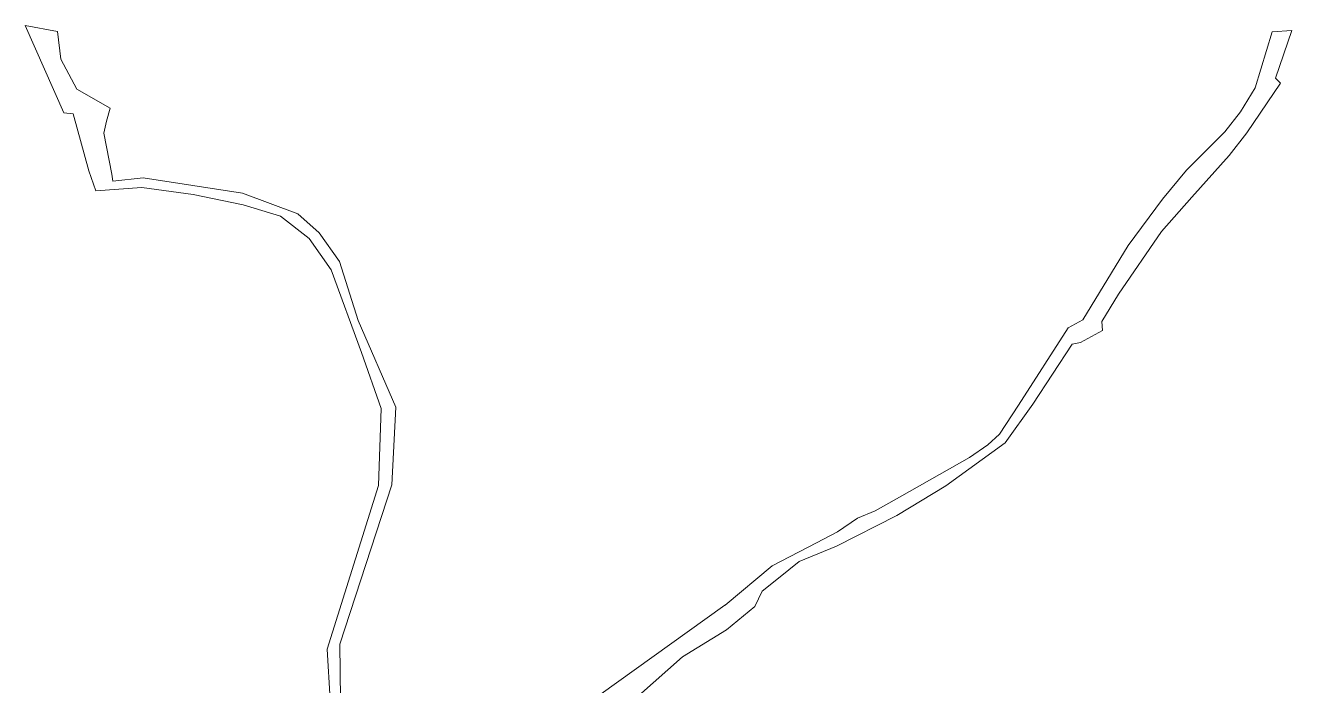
# Model space of a CAD drawing. Header units: metres. Extents: x 7510550 to 7511528, y 4687677 to 4689293.
# Drawn here: x 7510907 to 7511504, y 4688982 to 4689293 of the extents above; entities that cross this region are included whole.
import ezdxf

# ---------------------------------------------------------------- set-up
doc = ezdxf.new("R2010")
doc.units = ezdxf.units.M
doc.layers.add('Parc-Kojshi', color=251, linetype='Continuous', lineweight=0)

msp = doc.modelspace()

# ---------------------------------------------------------------- linework, layer by layer
at = {"layer": 'Parc-Kojshi', "linetype": 'Continuous'}
for points in [[(7511055.49, 4688975.71), (7511055.19, 4689001.7), (7511079.71, 4689076.74), (7511081.48, 4689113.36), (7511063.74, 4689154.15), (7511055.09, 4689181.95), (7511045.36, 4689195.53), (7511035.4, 4689204.35), (7511009.25, 4689214.13), (7510962.53, 4689221.43), (7510948.19, 4689219.73), (7510947.69, 4689223.04), (7510944.07, 4689242.4), (7510945.2, 4689248), (7510946.94, 4689254.19), (7510931.22, 4689263.2), (7510923.76, 4689277.24), (7510922.16, 4689290.35), (7510907.02, 4689293.19), (7510925.08, 4689251.92), (7510929.51, 4689251.59), (7510936.87, 4689224.64), (7510940.3, 4689215.31), (7510961.92, 4689216.82), (7510986.14, 4689213.47), (7511009.67, 4689208.68), (7511027.29, 4689203.32), (7511040.74, 4689192.82), (7511051.03, 4689178), (7511065.32, 4689139.17), (7511074.62, 4689112.77), (7511073.31, 4689076.43), (7511049.19, 4688999.38), (7511050.57, 4688975.49)], [(7511176.58, 4688960.27), (7511216.62, 4688995.72), (7511237.29, 4689008.43), (7511250.7, 4689019.46), (7511254.18, 4689026.68), (7511261.81, 4689032.91), (7511271.59, 4689040.75), (7511289.06, 4689047.89), (7511317.55, 4689062.31), (7511340.67, 4689076.29), (7511368.53, 4689096.63), (7511381.65, 4689114.73), (7511400.07, 4689143.09), (7511404.09, 4689143.76), (7511414.44, 4689149.4), (7511414.05, 4689153.68), (7511421.91, 4689166.58), (7511442.25, 4689196.17), (7511456.58, 4689212.3), (7511474.09, 4689231.82), (7511482.4, 4689242.53), (7511498.36, 4689265.97), (7511495.89, 4689268.32), (7511503.55, 4689290.75), (7511494.41, 4689290.2), (7511486.38, 4689263.7), (7511479.41, 4689252.39), (7511472.13, 4689243.1), (7511454.07, 4689225.05), (7511442.68, 4689211.34), (7511426.58, 4689189.5), (7511405.1, 4689154.44), (7511398.26, 4689150.69), (7511374.93, 4689114.27), (7511365.99, 4689100.71), (7511360.47, 4689095.57), (7511351.81, 4689089.62), (7511318.83, 4689071.05), (7511307.27, 4689064.54), (7511298.98, 4689061.04), (7511289.55, 4689054.58), (7511279.67, 4689049.4), (7511258.85, 4689038.68), (7511236.66, 4689020.17), (7511236.51, 4689020.06), (7511168.81, 4688971.54)]]:
    msp.add_lwpolyline(points, dxfattribs=at)

doc.saveas('drawing.dxf')
